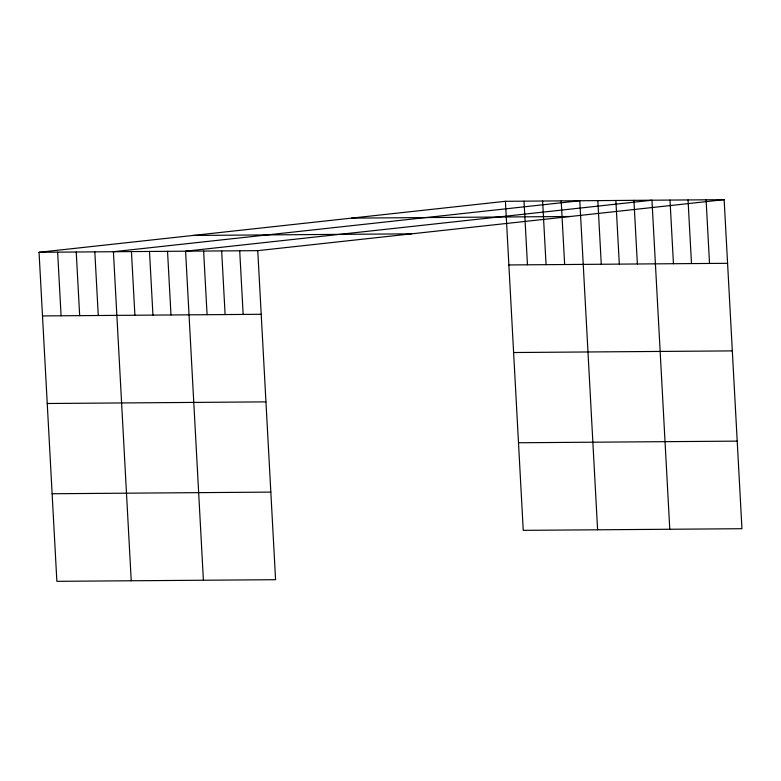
<?xml version="1.0" encoding="UTF-8"?>
<svg xmlns="http://www.w3.org/2000/svg" width="781" height="781" viewBox="0 0 781 781"><rect width="100%" height="100%" fill="white"/><g stroke="black" fill="none" stroke-linecap="round" stroke-linejoin="round"><path stroke-width="1.17" d="M724.133 199.672L257.759 250.652L275.576 579.697L56.867 581.328L39.05 252.283L505.424 201.303L724.133 199.672L741.95 528.717L523.241 530.348L505.424 201.303M351.518 218.124L570.228 216.493M192.956 235.462L411.655 233.831M39.05 252.283L257.759 250.652M508.87 264.944L727.58 263.314M42.496 315.924L261.205 314.294M513.615 352.524L732.324 350.894M47.241 403.504L265.94 401.873M518.506 442.759L737.205 441.128M52.132 493.738L270.831 492.108M706.083 199.809L709.529 263.451M688.041 199.946L691.488 263.578M670 200.082L673.447 263.714M669.776 529.254L651.959 200.209L185.585 251.189L203.402 580.234M633.918 200.346L637.364 263.988M615.867 200.483L619.313 264.115M597.826 200.619L601.272 264.251M597.602 529.791L579.785 200.746L113.411 251.726L131.228 580.771M561.197 200.893L564.643 264.525M542.61 201.029L546.056 264.661M524.012 201.166L527.458 264.808M239.708 250.789L243.155 314.431M221.667 250.926L225.113 314.558M203.626 251.052L207.072 314.694M167.534 251.326L170.99 314.968M149.493 251.462L152.939 315.094M131.452 251.599L134.898 315.231M94.823 251.872L98.269 315.504M76.226 252.009L79.672 315.641M57.638 252.146L61.084 315.788"/></g></svg>
